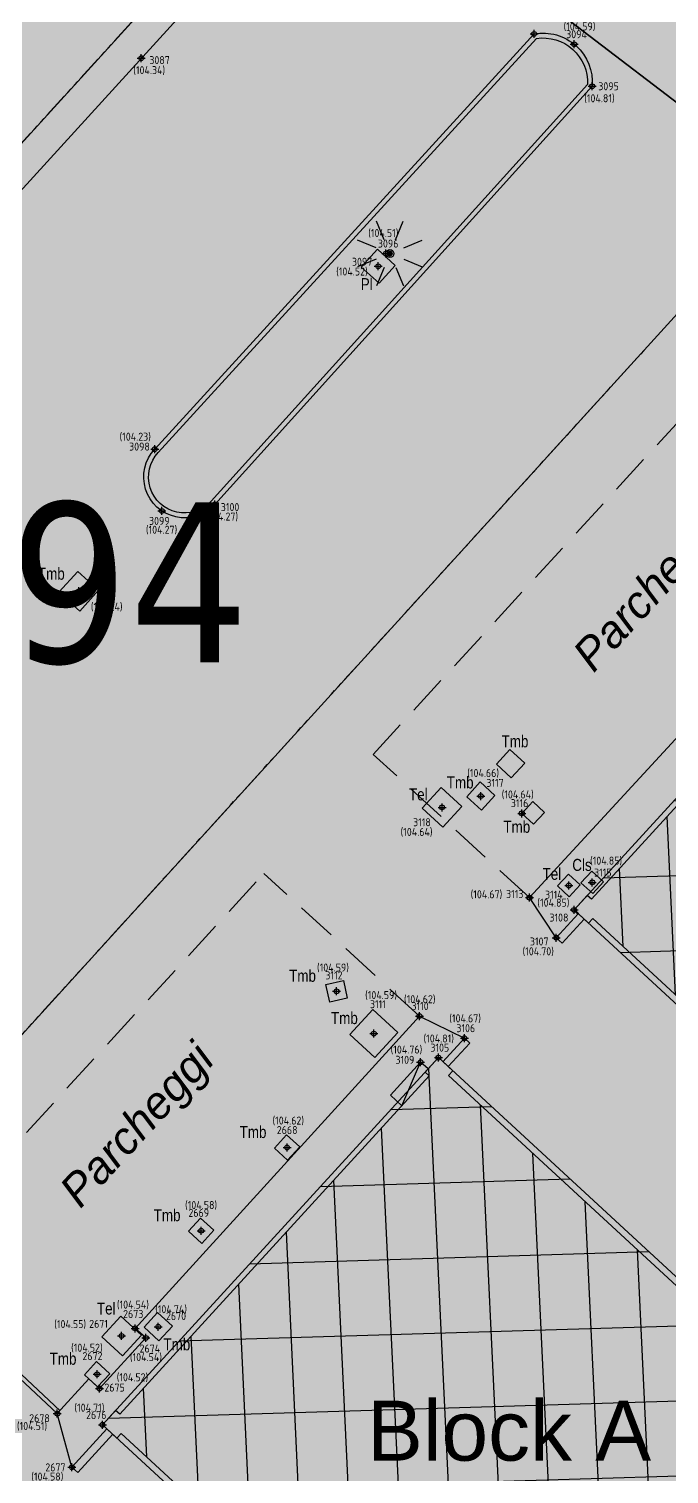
# Model space of a CAD drawing. Extents: x 9555 to 11275, y -8412 to -6382.
# Drawn here: x 10471.55 to 10487.55, y -7942.36 to -7906.23 of the extents above; entities that cross this region are included whole.
import ezdxf
from ezdxf.enums import TextEntityAlignment as Align

# ---------------------------------------------------------------- set-up
doc = ezdxf.new("R2010")
doc.units = 0
doc.header["$MEASUREMENT"] = 0
doc.header["$XCLIPFRAME"] = 2
doc.header["$PDMODE"] = 33
doc.header["$PDSIZE"] = 0.12
for name, pattern in [('DASHEDX2', [1.5, 1, -0.5]), ('PHANTOM2', [1.25, 0.625, -0.125, 0.125, -0.125, 0.125, -0.125]), ('TRATTEGGIATA', [0.75, 0.5, -0.25])]:
    doc.linetypes.add(name, pattern=pattern)
doc.layers.get('0').update_dxf_attribs({"color": 53, "lineweight": 50})
for name, color, linetype in [('01_PROG', 7, 'Continuous'), ('02_CAT', 7, 'Continuous'), ('Conf Lotti-Retino', 253, 'Continuous'), ('Fgl-Cat_Txt-DivisioneAllegati', 161, 'DASHEDX2'), ('GEI-Nome_P', 6, 'Continuous'), ('GEI-Punti', 7, 'Continuous'), ('Gei-Punti_3D', 3, 'Continuous'), ('GEI-Quote_P', 3, 'Continuous'), ('GEI-Simboli', 6, 'Continuous'), ('Immagine', 181, 'Continuous'), ('Ril-Aiuola_Retino', 85, 'Continuous'), ('Ril-Cabina', 6, 'Continuous'), ('Ril-Fabbr_Num', 7, 'Continuous'), ('Ril-Fabbr_Retino', 8, 'Continuous'), ('Ril-Muro', 6, 'Continuous'), ('Ril-Palo_Lampione', 20, 'Continuous'), ('Ril-Strada', 4, 'Continuous'), ('Ril-Tomb_CEMENTO-Cls', 5, 'Continuous'), ('Ril-Tomb_Plastica', 5, 'Continuous'), ('Ril-Tomb_Telefono', 5, 'Continuous'), ('Ril-Tombino', 5, 'Continuous')]:
    doc.layers.add(name, color=color, linetype=linetype)
for name, color, linetype, lineweight in [('Conf Lotti', 2, 'PHANTOM2', 30), ('Fgl.957D_Estratto', 162, 'Continuous', 30), ('Fgl.957E_Estratto', 5, 'Continuous', 30), ('Fr02 Fgl. 957E', 150, 'Continuous', 30), ('Ril-Fabbr', 9, 'Continuous', 30), ('x Area Rilievo', 1, 'Continuous', 15)]:
    doc.layers.add(name, color=color, linetype=linetype, lineweight=lineweight)
doc.styles.add('Arial', font='arial.ttf')
doc.styles.add('ArialCorsivo', font='ariali.ttf')
doc.styles.add('HELVLA', font='helvl', dxfattribs={"width": 0.8})
doc.styles.get("Standard").update_dxf_attribs({"font": 'isocp.shx'})
doc.styles.add('Tahoma', font='tahoma.ttf')
picture_1 = doc.add_image_def('image1.png', size_in_pixel=(3510, 4950))
picture_2 = doc.add_image_def('image2.png', size_in_pixel=(4950, 3510))
picture_3 = doc.add_image_def('image3.png', size_in_pixel=(3510, 4950))

# ---------------------------------------------------------------- blocks, each defined once
blk = doc.blocks.new('PALO-ILLUM01_15')
at = {"layer": 'Ril-Palo_Lampione'}
h = blk.add_hatch(color=256, dxfattribs=at)
edge = h.paths.add_edge_path()
edge.add_arc((0, 0), 0.075, 0, 360)
for p, q in [((-0.143506287046162, 0.3464548247293203), (-0.334848003244527, 0.8083945909784093)), ((0.143506287046162, 0.3464548247293203), (0.334848003244527, 0.8083945909784093)), ((-0.3462938233607868, 0.1438943636914513), (-0.8080189212878537, 0.3357535150088668)), ((0.3462938233607868, 0.1438943636914513), (0.8080189212878537, 0.3357535150088668)), ((-0.3467755222732791, -0.1427295945208775), (-0.809142885358098, -0.3330357204180479)), ((-0.1446699739465765, -0.345970517007297), (-0.3375632725125767, -0.8072645396960008)), ((0.1446699739465765, -0.345970517007297), (0.3375632725125767, -0.8072645396960008)), ((0.3467755222732791, -0.1427295945208775), (0.809142885358098, -0.3330357204180479))]:
    blk.add_line(p, q, dxfattribs=at)
at = {"layer": 'Ril-Palo_Lampione', "color": 7}
blk.add_circle((0, 0), 0.09972012964650094, dxfattribs=at)
blk = doc.blocks.new('20043-1_Prog-Confini')
at = {"layer": 'Conf Lotti-Retino'}
h = blk.add_hatch(color=256, dxfattribs=at)
h.paths.add_polyline_path([(10440.90416144596, -7860.83060032168), (10481.5942124453, -7897.834921010903), (10443.95534884731, -7939.222717106983), (10455.05263548401, -7949.314804568148), (10501.47623780322, -7898.267286041699), (10547.18877136976, -7848.001660636663), (10411.9695062309, -7725.030641243258), (10340.57834246114, -7745.229577507136), (10225.51241240563, -7871.756384511547), (10219.57166360702, -7866.353752460756), (10165.52391621495, -7925.784801506587), (10195.69424327256, -7953.179523551184), (10249.90677393372, -8002.481449223193), (10270.62170846128, -8021.320012004217), (10278.89737695264, -8012.22006439802), (10188.63944448483, -7930.137751995549), (10307.72607652135, -7799.189769688855), (10366.91160524755, -7853.014236146046), (10397.9840078288, -7881.272081036064), (10388.56467752741, -7891.62960208233), (10401.88142326459, -7903.740108648259)])
h.paths.add_polyline_path([(10406.0576788046, -7872.394254370962), (10374.9852742804, -7844.136407866004), (10315.79974545998, -7790.311941612686), (10347.14732855373, -7755.842054370059), (10408.82520196826, -7738.391331224433), (10442.93861544669, -7769.414730339371), (10528.01781476451, -7846.787402484451), (10491.68629990599, -7886.737634374716), (10437.67950494375, -7837.622808733126)], flags=16)
for color, points in [(43, [(10440.90416144596, -7860.83060032168), (10401.88142326459, -7903.740108648259), (10442.57147426394, -7940.744429337481), (10481.5942124453, -7897.834921010903)]), (41, [(10455.05263548401, -7949.314804568148), (10542.72119990987, -8029.042295507654), (10562.90537483127, -8006.847722235286), (10508.8985798685, -7957.732896593227), (10535.13800726631, -7928.879951339147), (10501.47623780322, -7898.267286041699)])]:
    blk.add_hatch(color=color, dxfattribs=at).paths.add_polyline_path(points)
at = {"layer": 'Conf Lotti'}
for p, q in [((10455.05263548401, -7949.314804568149), (10547.18877136976, -7848.001660636663)), ((10442.57147426394, -7940.744429337481), (10481.5942124453, -7897.834921010902))]:
    blk.add_line(p, q, dxfattribs=at)
blk = doc.blocks.new('-Fgl. 957D Estratto Foglio Intero_PostFR1')
at = {"layer": 'Immagine'}
image = blk.add_image(picture_1, insert=(10047.10652658358, -8052.467191756538), size_in_units=(594.3230901945512, 838.1479477102646), rotation=0.0016211727915770014, dxfattribs=at)
image.set_boundary_path([(307.5021249750134, 335.1810387049118), (3170.119478927532, 4586.921474975607)])
image.dxf.flags = 15
blk = doc.blocks.new('-Fgl. 957E Estratto Foglio Intero_PostFR2')
at = {"layer": 'Immagine'}
image = blk.add_image(picture_2, insert=(9917.283654509196, -8422.509303729323), size_in_units=(838.1827212973916, 594.3477478290598), rotation=0.001090204153391001, dxfattribs=at)
image.set_boundary_path([(308.7555908007198, 193.6289745913382), (4680.161310497795, 3410.458243007306)])
image.dxf.flags = 15
blk = doc.blocks.new('-Fgl. 958 Estratto Foglio Intero_PostFR3')
at = {"layer": 'Immagine'}
image = blk.add_image(picture_3, insert=(9716.786041246873, -8308.17513906339), size_in_units=(1485.8142875308895, 2095.3791234409982), rotation=-0.001043539486264, dxfattribs=at)
image.set_boundary_path([(486.9858317041253, 415.0435325266662), (2987.88009123626, 4584.843253445799)])
image.dxf.flags = 15
blk = doc.blocks.new('- Fogli_Unione (Estratti_20043_SpostatoComeAll.957E_SuRIL_PostFR1-FR2-FR3 (2021-02-08)')
for name in ['-Fgl. 958 Estratto Foglio Intero_PostFR3', '-Fgl. 957D Estratto Foglio Intero_PostFR1', '-Fgl. 957E Estratto Foglio Intero_PostFR2']:
    blk.add_blockref(name, (0, 0))
blk = doc.blocks.new('2493-1_PostFRAZ')
at = {"layer": 'Fgl.957D_Estratto', "lineweight": -3}
h = blk.add_hatch(dxfattribs=at)
h.set_pattern_fill('ANSI31', color=174, scale=15, angle=316.7312233427036, style=0)
h.set_pattern_definition([(1.7312233427036, (0, 0), (-0.05664553112347159, 1.874144147018511), [])])
h.paths.add_polyline_path([(10469.659, -7945.1707), (10460.97755698707, -7954.703042969744), (10480.5921167129, -7972.540903587916), (10489.17658193323, -7963.177607591455)])
h.paths.add_polyline_path([(10495.38348397232, -7971.186708952313), (10488.24366651085, -7979.499371211792), (10503.14913601008, -7993.054693946133), (10510.96450789486, -7984.941720984369)])
h.paths.add_polyline_path([(10506.08565019316, -7905.521059208879), (10497.32978227834, -7915.067704234008), (10516.80840994365, -7933.038865346637), (10525.67286766677, -7923.370174358974)])
h.paths.add_polyline_path([(10504.68956027314, -7946.257204950712), (10485.1761, -7928.2541), (10493.91210000001, -7918.707999999993), (10513.43426286241, -7936.71913395353)])
h.paths.add_polyline_path([(10501.30129025294, -7949.952877808697), (10481.78579999657, -7931.947899996864), (10473.3865, -7941.1272), (10492.89306548881, -7959.123943827458)])
at = {"layer": 'Fgl-Cat_Txt-DivisioneAllegati', "const_width": 2}
blk.add_lwpolyline([(10702.68643928448, -8099.800669769827), (10705.70281274759, -8097.600732769191), (10664.99520887265, -8032.709974211492), (10624.25908193228, -7971.583816776621), (10623.50758164634, -7972.543258814452), (10605.07660989334, -7944.282253544996), (10562.18246106012, -7879.895406900586), (10525.19045118461, -7921.142648269577), (10505.71519122262, -7903.790456108687), (10497.19376614983, -7913.056206681294), (10472.27452207837, -7892.921322641285), (10440.45193363143, -7863.618965796435), (10396.21448130501, -7912.030532506243), (10395.17552284777, -7911.098241662744), (10388.23832296419, -7918.528934840028), (10387.58076450463, -7917.807534652504), (10339.97399860651, -7969.724246569564), (10333.59163430878, -7976.514229567837), (10323.13585381255, -7967.248425266429), (10242.6623353801, -7892.829359147341), (10231.64829132444, -7862.036729668423)], dxfattribs=at)
at = {"layer": 'Fgl.957D_Estratto'}
blk.add_lwpolyline([(10246.97681884569, -7899.375802503634), (10263.11345907958, -7914.548041848381), (10321.69319616403, -7968.839640531327), (10333.58152356686, -7979.536974695002), (10341.57111077351, -7971.1206077814), (10387.51766006156, -7920.834280923094), (10388.26088394974, -7921.569522662111), (10395.94737554508, -7913.338631892828), (10396.94005163816, -7914.254432456965), (10406.32642703432, -7903.430140054963), (10440.25562232776, -7866.099724962163), (10476.3665, -7899.3747), (10497.15595988137, -7915.257225220093), (10506.08565019316, -7905.521059208879), (10525.67286766677, -7923.370174358974), (10562.24288654445, -7882.954484898628)], dxfattribs=at)
at = {"layer": 'Fgl.957E_Estratto'}
blk.add_lwpolyline([(10701.59723087798, -8098.119645045056), (10703.242632954, -8096.897973297447), (10670.76010307028, -8043.612982856872), (10623.96964949587, -7975.196771258089), (10619.42577811035, -7968.789662234498), (10603.55413181223, -7945.284772326779), (10562.24288654445, -7882.954484898628), (10525.67286766677, -7923.370174358974), (10506.08565019316, -7905.521059208879), (10497.15595988137, -7915.257225220093), (10476.3665, -7899.3747), (10440.25562232776, -7866.099724962163), (10406.32642703432, -7903.430140054963), (10396.94005163816, -7914.254432456965), (10395.94737554508, -7913.338631892828), (10388.26088394974, -7921.569522662111), (10387.51766006156, -7920.834280923094), (10341.57111077351, -7971.1206077814), (10333.58152356686, -7979.536974694998), (10321.69319616403, -7968.839640531327), (10263.11345907958, -7914.548041848381), (10246.97681884569, -7899.375802503634)], dxfattribs=at)
for points in [[(10504.68956027314, -7946.257204950712), (10485.1761, -7928.2541), (10493.91210000001, -7918.707999999993), (10513.43426286241, -7936.71913395353)], [(10501.30129025294, -7949.952877808697), (10481.78579999657, -7931.947899996864), (10473.3865, -7941.1272), (10492.89306548881, -7959.123943827458)]]:
    blk.add_lwpolyline(points, close=True, dxfattribs=at)
at = {"layer": 'Fr02 Fgl. 957E'}
for points in [[(10404.21631490618, -7905.863504342237), (10442.57147426394, -7940.744429337481), (10478.62486511039, -7901.10002336225)], [(10490.58827974596, -7910.239714135951), (10455.05263548401, -7949.314804568148), (10460.97755698707, -7954.703042969744)]]:
    blk.add_lwpolyline(points, dxfattribs=at)
at = {"layer": '02_CAT'}
blk.add_blockref('- Fogli_Unione (Estratti_20043_SpostatoComeAll.957E_SuRIL_PostFR1-FR2-FR3 (2021-02-08)', (2.400635534626417, 6.76379925128731), dxfattribs=at)
at = {"layer": 'Fr02 Fgl. 957E', "style": 'Tahoma'}
blk.add_text('1994', height=4, dxfattribs=at).set_placement((10465.0450480086, -7922.069194860725))

msp = doc.modelspace()

# ---------------------------------------------------------------- hatches: boundary and pattern name
at = {"layer": 'Ril-Aiuola_Retino'}
h = msp.add_hatch(dxfattribs=at)
h.set_pattern_fill('TEXTURE', color=256, scale=2, angle=90, style=0)
h.set_pattern_definition([(90, (-0.9599999999999999, 1.44), (-1.52, 0.8800000000000001), [0.08, -1.34, 0.06, -0.58, 0.12, -1.42]), (99.99999999999999, (-1.78, 1.06), (-1.90229523315529, 0.537840911343363), [0.14, -0.34, 0.18, -1.06, 0.09999999999999999, -1.32]), (110, (-1.14, 0.8600000000000001), (-1.473175022505177, 0.8898063570613953), [0.16, -1.1, 0.14, -0.82, 0.1, -0.64]), (120, (-1.02, 1.44), (-1.693679121828036, -0.146461709275204), [0.09999999999999999, -0.6599999999999999, 0.07999999999999999, -0.9799999999999999, 0.05999999999999999, -1.3]), (130, (-1.46, 0.8800000000000001), (-1.442469036049412, 0.2255727821317983), [0.08, -0.88, 0.06, -0.56, 0.16, -1.02]), (140, (-0.7399999999999999, 1.18), (-1.571556626837207, -0.5349857648985248), [0.04, -0.74, 0.1, -1.22, 0.12, -0.62]), (150, (-0.8799999999999999, 1.24), (-1.491384387633061, -0.6631535329954588), [0.1, -0.82, 0.04, -0.96, 0.08, -0.74]), (160, (-0.6399999999999999, 1.02), (-1.437245651988788, -0.7326151348691359), [0.05999999999999999, -0.3799999999999999, 0.12, -0.6399999999999999, 0.07999999999999999, -0.8799999999999999]), (170, (-1.82, 1.12), (-1.098129669690666, -1.390435625458823), [0.14, -0.8799999999999999, 0.05999999999999999, -1.04, 0.12, -0.9799999999999999]), (180, (-0.9599999999999999, 1.24), (-0.7400000000000002, -1.76), [0.12, -0.62, 0.08, -1.22, 0.04, -1.24]), (190, (-1.58, 0.9200000000000002), (-0.9676352743414199, -1.653143059704817), [0.14, -0.78, 0.12, -0.64, 0.14, -1.46]), (200, (-0.4399999999999999, 0.78), (-0.5446075888431804, -1.602935611362608), [0.16, -0.52, 0.08, -1.06, 0.12, -1.16]), (210, (-0.68, 0.24), (-0.1899484522385718, -1.910999629903724), [0.1, -1.34, 0.12, -0.62, 0.14, -0.82]), (220, (-0.2399999999999999, 0.68), (-0.4751072084166816, -1.860718447404257), [0.05999999999999999, -0.4399999999999999, 0.07999999999999999, -0.8599999999999999, 0.16, -1.12]), (230, (-1.84, 0.08000000000000011), (0.2280379188004466, -1.470645677105523), [0.12, -0.72, 0.14, -0.62, 0.08, -0.84]), (240, (-0.1199999999999999, 1.74), (0.8051150572225253, -1.365499814951862), [0.08, -0.56, 0.16, -1.24, 0.14, -1.14]), (250, (-1.24, 0.42), (1.082857927901268, -1.586007158868261), [0.12, -0.8399999999999999, 0.09999999999999999, -0.7599999999999999, 0.07999999999999999, -1.22]), (260, (-0.76, 0.54), (1.127487767342948, -1.437626980301919), [0.18, -0.6599999999999999, 0.12, -0.8999999999999999, 0.16, -0.8799999999999999])])
edge = h.paths.add_edge_path()
edge.add_line((10457.37314725599, -7936.003471676003), (10449.89368904143, -7944.164392073665))
edge.add_arc((10450.38158593361, -7944.927848855911), 0.9060406369224986, 122.5811360154917, 317.4948390554813)
edge.add_line((10451.04953402244, -7945.540021206142), (10458.70761095857, -7937.184207926336))
edge.add_arc((10458.08237891796, -7936.546371771925), 0.8931685532335231, 314.4282663767535, 502.566796691745)
edge = h.paths.add_edge_path(flags=16)
edge.add_arc((10454.40529759745, -7940.873677882783), 0.09972012964650094, 0, 360)
edge = h.paths.add_edge_path()
edge.add_line((10469.52538906804, -7922.564318635958), (10462.80347508717, -7929.984536688287))
edge.add_arc((10463.46159663075, -7930.555372754983), 0.8711933087263565, 139.0625531581198, 314.4494681795688)
edge.add_line((10464.07167583128, -7931.177290072838), (10470.88501611927, -7923.762143700566))
edge.add_arc((10470.18085969227, -7923.190862304234), 0.9067517342024529, 320.9476151624991, 496.2925841119617)
h.paths.add_polyline_path([(10463.74417108899, -7930.448059077408), (10464.14916692778, -7930.820185846915), (10464.52129369729, -7930.415190008121), (10464.11629785849, -7930.043063238616)], flags=16)
h.paths.add_polyline_path([(10464.50563995047, -7929.365713966456), (10465.35138266153, -7928.445268820511), (10464.82120625746, -7927.958121018943), (10463.97546354641, -7928.878566164888)], flags=16)
edge = h.paths.add_edge_path(flags=16)
edge.add_arc((10466.93096746178, -7926.691550358914), 0.09972012964650094, 0, 360)
edge = h.paths.add_edge_path()
edge.add_line((10485.51317436893, -7907.61599283516), (10476.10575111578, -7918.039540229061))
edge.add_arc((10475.44075845503, -7917.43205643874), 0.9006951728273155, 137.0646834486834, 317.5876902510675, ccw=False)
edge.add_line((10474.78133864985, -7916.818527861661), (10484.23809611888, -7906.466895614997))
edge.add_arc((10484.39825296349, -7907.571164210507), 1.115822273440188, -2.3025014906032197, 98.25231310665589, ccw=False)
edge = h.paths.add_edge_path(flags=16)
edge.add_arc((10480.57282012965, -7911.8471), 0.09972012964650094, 0, 360)
h.paths.add_polyline_path([(10480.30134725933, -7912.587931785571), (10480.70603178557, -7912.144952740667), (10480.26305274067, -7911.740268214429), (10479.85836821443, -7912.183247259333)], flags=16)
h.paths.add_polyline_path([(10430.20302105664, -7945.197797885005), (10428.83139788501, -7946.595878943365), (10430.22947894337, -7947.967502114995), (10431.601102115, -7946.569421056635)])
at = {"layer": 'Ril-Fabbr_Retino'}
h = msp.add_hatch(dxfattribs=at)
h.set_pattern_fill('ANSI31', color=256, scale=10, angle=47.7)
h.set_pattern_definition([(92.69999999999999, (0, 0), (-1.248612343702463, -0.05888306338705329), [])])
edge = h.paths.add_edge_path()
edge.add_line((10469.91231636791, -7945.619621839237), (10470.02037272161, -7945.501622583201))
edge.add_line((10470.02037272161, -7945.501622583201), (10469.65900000001, -7945.170699999992))
edge.add_line((10469.65900000001, -7945.170699999992), (10469.3280774168, -7945.532072721596))
edge.add_line((10469.3280774168, -7945.532072721596), (10469.43132676583, -7945.626622031084))
edge.add_line((10469.43132676583, -7945.626622031084), (10461.36747193224, -7954.426976587879))
edge.add_line((10461.36747193224, -7954.426976587879), (10461.26422258321, -7954.332427278393))
edge.add_line((10461.26422258321, -7954.332427278393), (10460.9333, -7954.6938))
edge.add_line((10460.9333, -7954.6938), (10461.29467272161, -7955.024722583209))
edge.add_line((10461.29467272161, -7955.024722583209), (10461.40272907531, -7954.906723327172))
edge.add_line((10461.40272907531, -7954.906723327172), (10480.32314225252, -7972.362683437384))
edge.add_arc((10478.3817, -7974.701999999997), 3.039999999997287, 44.300688637177075, 50.310089521817474, ccw=False)
edge.add_line((10480.5573803918, -7972.578791382663), (10489.06968794294, -7963.294199603374))
edge.add_line((10489.06968794294, -7963.294199603374), (10469.91231636791, -7945.619621839237))
h.paths.add_polyline_path([(10501.19439626265, -7950.069469820624), (10482.03911636448, -7932.396821836109), (10482.14717271818, -7932.278822580073), (10481.78579999657, -7931.947899996864), (10481.45487741336, -7932.309272718468), (10481.55812676239, -7932.403822027955), (10473.82067193224, -7940.860376587879), (10473.71742258321, -7940.765827278393), (10473.3865, -7941.127200000001), (10473.49526495406, -7941.22579170191), (10473.49476545295, -7941.226342744377), (10473.74787272161, -7941.458122583209), (10473.85592907531, -7941.340123327172), (10493.00242270774, -7959.004665108993)])
h.paths.add_polyline_path([(10513.32736887211, -7936.835725965458), (10494.16541636791, -7919.156921839238), (10494.27347272161, -7919.038922583202), (10493.91210000001, -7918.707999999993), (10493.5811774168, -7919.069372721597), (10493.68442676583, -7919.163922031084), (10485.61027193224, -7927.987276587879), (10485.50702258321, -7927.892727278393), (10485.1761, -7928.2541), (10485.53747272161, -7928.585022583209), (10485.64552907531, -7928.467023327172), (10504.79891749207, -7946.137926232248)])
h.paths.add_polyline_path([(10525.67286766677, -7923.370174358974), (10506.2937163679, -7905.963421839246), (10506.4017727216, -7905.84542258321), (10506.0404, -7905.514500000001), (10505.70947741679, -7905.875872721605), (10505.81272676581, -7905.970422031092), (10497.74347193225, -7914.782176587873), (10497.64022258322, -7914.687627278387), (10497.30930000001, -7915.048999999995), (10497.67067272162, -7915.379922583204), (10497.77872907532, -7915.261923327166), (10516.91776716258, -7932.919586628173)])
h.paths.add_polyline_path([(10473.6215, -7941.2122), (10473.7515, -7941.2122), (10473.7515, -7940.9422), (10473.6215, -7940.9422)], flags=16)
h.paths.add_polyline_path([(10481.57432893219, -7932.156255339059), (10481.75675533906, -7932.156255339059), (10481.75675533906, -7931.873828932188), (10481.57432893219, -7931.873828932188)])

# ---------------------------------------------------------------- linework, layer by layer
msp.add_line((10485.28290516363, -7928.352550076391), (10485.1761, -7928.2541))
at = {"layer": 'GEI-Punti'}
for p in [(10484.1776, -7906.3552), (10485.1801, -7906.6141), (10474.3575, -7906.9611), (10485.6305, -7907.6651), (10480.4731, -7911.8471), (10480.2822, -7912.1641), (10474.6931, -7916.7372), (10474.8717, -7918.2794), (10476.1946, -7918.1202), (10472.7944, -7920.2885), (10482.8458, -7925.4088), (10481.8767, -7925.6906), (10483.8715, -7925.8407), (10485.0461, -7927.6439), (10485.6322, -7927.5655), (10484.0623, -7927.9481), (10485.1761, -7928.2541), (10484.7321, -7928.9501), (10479.2398, -7930.2901), (10481.3124, -7930.909), (10480.172, -7931.3469), (10482.4352, -7931.4621), (10481.3414, -7932.0609), (10481.7858, -7931.9479), (10478.0021, -7934.1954), (10475.8539, -7936.2749), (10473.8655, -7938.9047), (10474.2033, -7938.7151), (10474.4721, -7938.9558), (10474.7814, -7938.6743), (10473.2525, -7939.8632), (10473.3143, -7940.2193), (10472.2576, -7940.8478), (10473.3865, -7941.1272), (10472.6236, -7942.1874)]:
    msp.add_point(p, dxfattribs=at)
at = {"layer": 'Gei-Punti_3D'}
for p in [(10484.1776, -7906.3552, 104.4343), (10485.1801, -7906.6141, 104.589), (10474.3575, -7906.9611, 104.3398), (10485.6305, -7907.6651, 104.8055), (10480.4731, -7911.8471, 104.5133), (10480.2822, -7912.1641, 104.5228), (10474.6931, -7916.7372, 104.2348), (10474.8717, -7918.2794, 104.2733), (10476.1946, -7918.1202, 104.2739), (10472.7944, -7920.2885, 104.2374), (10482.8458, -7925.4088, 104.665), (10481.8767, -7925.6906, 104.6379), (10483.8715, -7925.8407, 104.6387), (10485.0461, -7927.6439, 104.848), (10485.6322, -7927.5655, 104.8518), (10484.0623, -7927.9481, 104.6711), (10485.1761, -7928.2541, 104.8476), (10484.7321, -7928.9501, 104.7038), (10479.2398, -7930.2901, 104.5927), (10481.3124, -7930.909, 104.6207), (10480.172, -7931.3469, 104.5909), (10482.4352, -7931.4621, 104.6666), (10481.3414, -7932.0609, 104.7646), (10481.7858, -7931.9479, 104.8091), (10478.0021, -7934.1954, 104.6179), (10475.8539, -7936.2749, 104.5829), (10473.8655, -7938.9047, 104.5453), (10474.2033, -7938.7151, 104.5407), (10474.4721, -7938.9558, 104.5415), (10474.7814, -7938.6743, 104.7415), (10473.2525, -7939.8632, 104.5218), (10473.3143, -7940.2193, 104.5162), (10472.2576, -7940.8478, 104.5143), (10473.3865, -7941.1272, 104.7106), (10472.6236, -7942.1874, 104.5752)]:
    msp.add_point(p, dxfattribs=at)
at = {"layer": 'GEI-Simboli'}
for p, q in [((10484.0776, -7906.3552), (10484.2776, -7906.3552)), ((10484.1776, -7906.4552), (10484.1776, -7906.2552)), ((10485.0801, -7906.6141), (10485.2801, -7906.6141)), ((10485.1801, -7906.7141), (10485.1801, -7906.5141)), ((10474.2575, -7906.9611), (10474.4575, -7906.9611)), ((10474.3575, -7907.0611), (10474.3575, -7906.8611)), ((10485.5305, -7907.6651), (10485.7305, -7907.6651)), ((10485.6305, -7907.7651), (10485.6305, -7907.5651)), ((10480.3731, -7911.8471), (10480.5731, -7911.8471)), ((10480.4731, -7911.9471), (10480.4731, -7911.7471)), ((10480.1822, -7912.1641), (10480.3822, -7912.1641)), ((10480.2822, -7912.2641), (10480.2822, -7912.0641)), ((10474.5931, -7916.7372), (10474.7931, -7916.7372)), ((10474.6931, -7916.8372), (10474.6931, -7916.6372)), ((10474.7717, -7918.2794), (10474.9717, -7918.2794)), ((10474.8717, -7918.3794), (10474.8717, -7918.1794)), ((10476.0946, -7918.1202), (10476.2946, -7918.1202)), ((10476.1946, -7918.2202), (10476.1946, -7918.0202)), ((10472.6944, -7920.2885), (10472.8944, -7920.2885)), ((10472.7944, -7920.3885), (10472.7944, -7920.1885)), ((10482.7458, -7925.4088), (10482.9458, -7925.4088)), ((10482.8458, -7925.5088), (10482.8458, -7925.3088)), ((10481.7767, -7925.6906), (10481.9767, -7925.6906)), ((10481.8767, -7925.7906), (10481.8767, -7925.5906)), ((10483.7715, -7925.8407), (10483.9715, -7925.8407)), ((10483.8715, -7925.9407), (10483.8715, -7925.7407)), ((10484.9461, -7927.6439), (10485.1461, -7927.6439)), ((10485.0461, -7927.7439), (10485.0461, -7927.5439)), ((10485.5322, -7927.5655), (10485.7322, -7927.5655)), ((10485.6322, -7927.6655), (10485.6322, -7927.4655)), ((10483.9623, -7927.9481), (10484.1623, -7927.9481)), ((10484.0623, -7928.0481), (10484.0623, -7927.8481)), ((10485.0761, -7928.2541), (10485.2761, -7928.2541)), ((10485.1761, -7928.3541), (10485.1761, -7928.1541)), ((10484.6321, -7928.9501), (10484.8321, -7928.9501)), ((10484.7321, -7929.0501), (10484.7321, -7928.8501)), ((10479.2398, -7930.3901), (10479.2398, -7930.1901)), ((10479.1398, -7930.2901), (10479.3398, -7930.2901)), ((10481.2124, -7930.909), (10481.4124, -7930.909)), ((10481.3124, -7931.009), (10481.3124, -7930.809)), ((10480.072, -7931.3469), (10480.272, -7931.3469)), ((10480.172, -7931.4469), (10480.172, -7931.2469)), ((10482.3352, -7931.4621), (10482.5352, -7931.4621)), ((10482.4352, -7931.5621), (10482.4352, -7931.3621)), ((10481.2414, -7932.0609), (10481.4414, -7932.0609)), ((10481.3414, -7932.1609), (10481.3414, -7931.9609)), ((10481.6858, -7931.9479), (10481.8858, -7931.9479)), ((10481.7858, -7932.0479), (10481.7858, -7931.8479)), ((10477.9021, -7934.1954), (10478.1021, -7934.1954)), ((10478.0021, -7934.2954), (10478.0021, -7934.0954)), ((10475.7539, -7936.2749), (10475.9539, -7936.2749)), ((10475.8539, -7936.3749), (10475.8539, -7936.1749)), ((10474.7814, -7938.7743), (10474.7814, -7938.5743)), ((10473.7655, -7938.9047), (10473.9655, -7938.9047)), ((10473.8655, -7939.0047), (10473.8655, -7938.8047)), ((10474.1033, -7938.7151), (10474.3033, -7938.7151)), ((10474.2033, -7938.8151), (10474.2033, -7938.6151)), ((10474.4721, -7939.0558), (10474.4721, -7938.8558)), ((10474.6814, -7938.6743), (10474.8814, -7938.6743)), ((10474.3721, -7938.9558), (10474.5721, -7938.9558)), ((10473.1525, -7939.8632), (10473.3525, -7939.8632)), ((10473.2525, -7939.9632), (10473.2525, -7939.7632)), ((10473.2143, -7940.2193), (10473.4143, -7940.2193)), ((10473.3143, -7940.3193), (10473.3143, -7940.1193)), ((10472.2576, -7940.9478), (10472.2576, -7940.7478)), ((10472.1576, -7940.8478), (10472.3576, -7940.8478)), ((10473.3865, -7941.2272), (10473.3865, -7941.0272)), ((10473.2865, -7941.1272), (10473.4865, -7941.1272)), ((10472.5236, -7942.1874), (10472.7236, -7942.1874)), ((10472.6236, -7942.2874), (10472.6236, -7942.0874))]:
    msp.add_line(p, q, dxfattribs=at)
at = {"layer": 'Ril-Cabina'}
msp.add_lwpolyline([(10481.52682707619, -7932.230702542864), (10481.3414, -7932.0609), (10480.58535256746, -7932.887212592901), (10480.87399598126, -7933.151534215455), (10481.3414, -7932.0609)], dxfattribs=at)
at = {"layer": 'Ril-Fabbr'}
for points in [[(10513.32736887211, -7936.835725965458), (10494.16541636791, -7919.156921839238), (10494.27347272161, -7919.038922583202), (10493.91210000001, -7918.707999999993), (10493.5811774168, -7919.069372721597), (10493.68442676583, -7919.163922031084), (10485.61027193224, -7927.987276587879), (10485.50702258321, -7927.892727278393), (10485.1761, -7928.2541), (10485.53747272161, -7928.585022583209), (10485.64552907531, -7928.467023327172), (10504.79891749207, -7946.137926232248)], [(10493.00242270774, -7959.004665108993), (10501.19439626265, -7950.069469820624), (10482.03911636448, -7932.396821836109), (10482.14717271818, -7932.278822580073), (10481.78579999657, -7931.947899996864), (10481.45487741336, -7932.309272718468), (10481.55812676239, -7932.403822027955), (10473.82067193224, -7940.860376587879), (10473.71742258321, -7940.765827278393), (10473.3865, -7941.1272), (10473.74787272161, -7941.458122583209), (10473.85592907531, -7941.340123327172)]]:
    msp.add_lwpolyline(points, close=True, dxfattribs=at)
at = {"layer": 'Ril-Fabbr_Retino'}
msp.add_line((10473.49526495406, -7941.22579170191), (10473.3865, -7941.1272), dxfattribs=at)
at = {"layer": 'Ril-Muro'}
for p, q in [((10473.49526495406, -7941.22579170191), (10472.6236, -7942.1874)), ((10473.6434464379, -7941.360113136703), (10472.77178148385, -7942.321721434793)), ((10472.6236, -7942.1874), (10472.77178148385, -7942.321721434793))]:
    msp.add_line(p, q, dxfattribs=at)
for points in [[(10485.28290516363, -7928.352550076391), (10484.7321, -7928.9501), (10484.87915624839, -7929.085652424584), (10485.42996141201, -7928.488102500974)], [(10481.89704628878, -7932.049772407782), (10482.4352, -7931.4621), (10482.56794916304, -7931.583663397914), (10482.02979545182, -7932.171335805697)]]:
    msp.add_lwpolyline(points, dxfattribs=at)
at = {"layer": 'Ril-Strada', "linetype": 'DASHEDX2'}
for p, q in [((10480.15702121598, -7924.366105523931), (10489.48781785111, -7914.193180249869)), ((10484.0623, -7927.9481), (10480.15702121598, -7924.366105523931)), ((10468.44347566752, -7937.136828991435), (10477.42564482867, -7927.34399572667)), ((10481.3124, -7930.909), (10477.42564482867, -7927.34399572667))]:
    msp.add_line(p, q, dxfattribs=at)
at = {"layer": 'Ril-Strada'}
msp.add_lwpolyline([(10465.0837, -7887.5247, -0.2293774673163152), (10467.0117, -7887.031000000001), (10479.5859, -7898.5957, -0.3915583064139372), (10479.7813, -7901.0094), (10464.9022, -7917.3358, -0.1120832146903111), (10462.9444, -7917.304), (10455.13493300856, -7911.765803404101)], format="xyb", dxfattribs=at)
for points in [[(10485.6305, -7907.6651), (10476.1946, -7918.1202, -1.004480774869062), (10474.6931, -7916.7372), (10484.1776, -7906.3552, -0.4912183271752695)], [(10485.51317436893, -7907.61599283516), (10476.10575111578, -7918.039540229061, -1.004574542621172), (10474.78133864985, -7916.818527861661), (10484.23809611888, -7906.466895614997, -0.4692582233386676)]]:
    msp.add_lwpolyline(points, format="xyb", close=True, dxfattribs=at)
for points in [[(10484.7321, -7928.9501), (10484.0623, -7927.9481), (10493.4182, -7917.7982), (10494.5341, -7918.2865)], [(10472.6236, -7942.1874), (10472.2576, -7940.8478), (10473.0455, -7939.9786), (10473.3143, -7940.2193), (10474.4721, -7938.9558), (10474.2033, -7938.7151), (10481.3124, -7930.909), (10482.4352, -7931.4621)], [(10472.2576, -7940.8478), (10468.3751, -7937.2098), (10468.44347566752, -7937.136828991435), (10472.32597566752, -7940.774828991435)]]:
    msp.add_lwpolyline(points, dxfattribs=at)
at = {"layer": 'Ril-Tomb_CEMENTO-Cls'}
msp.add_lwpolyline([(10485.349620294, -7927.577675597529), (10485.62002440247, -7927.282920293995), (10485.914779706, -7927.553324402466), (10485.64437559753, -7927.848079706004)], close=True, dxfattribs=at)
at = {"layer": 'Ril-Tomb_Plastica'}
msp.add_lwpolyline([(10480.30134725933, -7912.587931785571), (10480.70603178557, -7912.144952740667), (10480.26305274067, -7911.740268214429), (10479.85836821443, -7912.183247259333)], close=True, dxfattribs=at)
at = {"layer": 'Ril-Tomb_Telefono'}
for points in [[(10482.3712651777, -7925.670468308344), (10481.85656830835, -7925.196034822302), (10481.3821348223, -7925.710731691655), (10481.89683169165, -7926.185165177698)], [(10485.32867970601, -7927.631724402467), (10485.03392440247, -7927.361320293995), (10484.763520294, -7927.65607559753), (10485.05827559753, -7927.926479706003)], [(10473.8428192494, -7938.410245165305), (10473.37104516531, -7938.927380750602), (10473.8881807506, -7939.399154834695), (10474.35995483469, -7938.882019249397)]]:
    msp.add_lwpolyline(points, close=True, dxfattribs=at)
at = {"layer": 'Ril-Tombino'}
for points in [[(10472.30004914228, -7920.313810311013), (10472.81970427318, -7920.782807628079), (10473.28870159025, -7920.263152497182), (10472.76904645934, -7919.794155180118)], [(10483.23618780028, -7924.613440124932), (10483.6046329764, -7924.951446220747), (10483.94263907222, -7924.583001044627), (10483.57419389609, -7924.244994948813)], [(10482.49257436403, -7925.424019540153), (10482.86101954015, -7925.762025635968), (10483.19902563597, -7925.393580459848), (10482.83058045984, -7925.055574364033)], [(10484.43671734594, -7925.817692352394), (10484.14260484916, -7925.546587503227), (10483.8715, -7925.8407), (10484.16561249677, -7926.111804849167)], [(10479.50863961566, -7930.460319533877), (10479.06958046613, -7930.558939615667), (10478.97096038433, -7930.119880466133), (10479.41001953387, -7930.021260384336)], [(10480.19864324564, -7931.947349945842), (10479.57155005416, -7931.373543245636), (10480.14535675436, -7930.746450054156), (10480.77244994584, -7931.320256754361)], [(10478.31995813239, -7934.180715438832), (10478.01678456117, -7934.513258132389), (10477.68424186761, -7934.210084561175), (10477.98741543883, -7933.87754186761)], [(10476.17175813239, -7936.260215438832), (10475.86858456117, -7936.592758132389), (10475.53604186761, -7936.289584561176), (10475.83921543883, -7935.957041867611)], [(10474.42817436403, -7938.689519540152), (10474.79661954015, -7939.027525635967), (10475.13462563597, -7938.659080459847), (10474.76618045984, -7938.321074364033)], [(10473.57035813239, -7939.848515438832), (10473.26718456117, -7940.181058132389), (10472.93464186761, -7939.877884561175), (10473.23781543883, -7939.545341867611)]]:
    msp.add_lwpolyline(points, close=True, dxfattribs=at)
at = {"layer": 'x Area Rilievo', "linetype": 'TRATTEGGIATA', "lineweight": 0, "ltscale": 10, "const_width": 1}
msp.add_lwpolyline([(10561.07149934658, -7840.39094901755), (10415.94621352923, -7709.14709076673), (10326.9597508744, -7738.791306180847), (10288.99635219976, -7748.931552523323), (10283.89479490509, -7766.399348722887), (10280.73648282939, -7779.083123725182), (10263.2485047391, -7802.295731300152), (10149.98806323699, -7927.535526623604), (10182.71201299121, -7957.129386844181), (10084.03719166614, -8066.240867096521), (10054.06449289553, -8039.135097025583), (10024.50474021594, -8071.821331745366), (10019.77499984519, -8077.051328274692), (10070.40855334693, -8122.841714705921), (10149.87789731431, -8034.967854677781), (10222.80398030987, -8100.918460359984), (10229.34239375365, -8093.52879458494), (10229.34239375365, -8093.52879458494), (10397.88770391234, -7907.156749173051), (10402.97828697195, -7911.760411158812), (10454.44046181826, -7958.30016019544)], close=True, dxfattribs=at)

# ---------------------------------------------------------------- block references
at = {"layer": '01_PROG'}
msp.add_blockref('20043-1_Prog-Confini', (0, 0), dxfattribs=at)
at = {"layer": '02_CAT'}
msp.add_blockref('2493-1_PostFRAZ', (0, 0), dxfattribs=at)
at = {"layer": 'Ril-Palo_Lampione'}
msp.add_blockref('PALO-ILLUM01_15', (10480.57282012965, -7911.8471), dxfattribs=at)

# ---------------------------------------------------------------- texts
at = {"layer": 'GEI-Nome_P'}
for s, p in [('3094', (10484.9801, -7906.4641)), ('3087', (10474.55903202965, -7907.110109789113)), ('3095', (10485.78221580815, -7907.764089768283)), ('3096', (10480.2731, -7911.6971)), ('3097', (10479.6238181645, -7912.151317360452)), ('3098', (10474.05354823009, -7916.772168534158)), ('3100', (10476.34623989772, -7918.284646711427)), ('3099', (10474.55140094167, -7918.628815245584)), ('3101', (10473.23512580331, -7920.524172927208)), ('3117', (10482.98484585592, -7925.179079125115)), ('3116', (10483.59670908861, -7925.685717878397)), ('3118', (10481.15319499887, -7926.163385988083)), ('3115', (10485.67783174088, -7927.420509838553)), ('3113', (10483.47839842441, -7927.957534820533)), ('3114', (10484.45008628185, -7927.974782137865)), ('3108', (10484.56140327633, -7928.546713041092)), ('3107', (10484.07339182372, -7929.14388024908)), ('3112', (10478.96052194771, -7929.990962026062)), ('3111', (10480.07460804709, -7930.712220640106)), ('3110', (10481.1124, -7930.759)), ('3106', (10482.2352, -7931.3121)), ('3105', (10481.5858, -7931.7979)), ('3109', (10480.71234460797, -7932.101980647182)), ('2668', (10477.74583815644, -7933.857977990101)), ('2669', (10475.53666952173, -7935.928109661301)), ('2671', (10473.05570382776, -7938.702744578889)), ('2673', (10473.90403377462, -7938.456456488716)), ('2670', (10474.97582928264, -7938.509680712946)), ('2674', (10474.314649392, -7939.320676975951)), ('2672', (10472.88705629104, -7939.510083267666)), ('2675', (10473.43572676771, -7940.296031572978)), ('2678', (10471.55653070336, -7941.061522593966)), ('2676', (10472.97850689903, -7940.981918810587)), ('2677', (10471.95877030684, -7942.290765336783))]:
    msp.add_text(s, height=0.2, dxfattribs=at).set_placement(p)
at = {"layer": 'GEI-Quote_P'}
for s, p in [('(104.59)', (10484.91415281153, -7906.267134762315)), ('(104.34)', (10474.1575, -7907.3611)), ('(104.81)', (10485.4305, -7908.0651)), ('(104.51)', (10480.03042587656, -7911.433588389916)), ('(104.52)', (10479.22917011793, -7912.395024594808)), ('(104.23)', (10473.81409248722, -7916.524302515176)), ('(104.27)', (10475.9946, -7918.5202)), ('(104.27)', (10474.47274634676, -7918.850495436539)), ('(104.24)', (10473.09678663063, -7920.775822018721)), ('(104.66)', (10482.50619657446, -7924.931911951689)), ('(104.64)', (10483.36734715581, -7925.46844343459)), ('(104.64)', (10480.83907944675, -7926.404480590225)), ('(104.85)', (10485.57756140005, -7927.123951061809)), ('(104.67)', (10482.59091726356, -7927.964462778097)), ('(104.85)', (10484.25960244396, -7928.174141943879)), ('(104.70)', (10483.8889169892, -7929.389956972824)), ('(104.59)', (10478.75066181959, -7929.795299873326)), ('(104.59)', (10479.95334541774, -7930.483928709027)), ('(104.62)', (10480.92585417738, -7930.586633942993)), ('(104.67)', (10482.05797362385, -7931.065168420643)), ('(104.81)', (10481.4132333471, -7931.569608068921)), ('(104.76)', (10480.59108197861, -7931.845729243685)), ('(104.62)', (10477.63797419256, -7933.620795847594)), ('(104.58)', (10475.45226106708, -7935.733098856869)), ('(104.54)', (10473.74803502657, -7938.222330139849)), ('(104.74)', (10474.70431000626, -7938.337410261658)), ('(104.55)', (10472.18121341049, -7938.709527022469)), ('(104.52)', (10472.60344074557, -7939.299571759443)), ('(104.54)', (10474.07355185994, -7939.535294962453)), ('(104.52)', (10473.74300178336, -7940.038297312703)), ('(104.71)', (10472.68566528423, -7940.798285070723)), ('(104.51)', (10471.24928706632, -7941.257251479647)), ('(104.58)', (10471.60863605037, -7942.521044141911))]:
    msp.add_text(s, height=0.2, dxfattribs=at).set_placement(p)
at = {"layer": 'Ril-Fabbr_Num', "style": 'Arial'}
msp.add_text('Block A', height=1.5, dxfattribs=at).set_placement((10483.55200146547, -7941.243802975993), align=Align.MIDDLE)
at = {"layer": 'Ril-Strada', "color": 7, "style": 'ArialCorsivo'}
for p in [(10485.66412646504, -7922.348099753035), (10472.83345844983, -7935.742859554381)]:
    msp.add_text('Parcheggi', height=0.8, rotation=47.47237248877963, dxfattribs=at).set_placement(p)
at = {"layer": 'Ril-Tomb_CEMENTO-Cls', "style": 'HELVLA', "width": 0.8}
msp.add_text('Cls', height=0.3, dxfattribs=at).set_placement((10485.37514057729, -7927.123723196741), align=Align.MIDDLE)
at = {"layer": 'Ril-Tomb_Plastica', "style": 'HELVLA', "width": 0.8}
msp.add_text('Pl', height=0.3, dxfattribs=at).set_placement((10479.99365707044, -7912.60324055541), align=Align.MIDDLE)
at = {"layer": 'Ril-Tomb_Telefono', "style": 'HELVLA', "width": 0.8}
for p in [(10481.28262554467, -7925.36070650351), (10484.62347790676, -7927.348204883559), (10473.48226978076, -7938.21463188231)]:
    msp.add_text('Tel', height=0.3, dxfattribs=at).set_placement(p, align=Align.MIDDLE)
at = {"layer": 'Ril-Tombino', "style": 'HELVLA', "width": 0.8}
for p in [(10472.10905617225, -7919.844532932698), (10483.70009492115, -7924.033812089837), (10482.3300517131, -7925.063508065638), (10483.74527575604, -7926.171387607576), (10478.38928851998, -7929.896297775724), (10479.43601349092, -7930.953203158553), (10477.15158851998, -7933.801597775723), (10475.00338851998, -7935.881097775724), (10475.24706371564, -7939.109339478264), (10472.40198851998, -7939.469397775723)]:
    msp.add_text('Tmb', height=0.3, dxfattribs=at).set_placement(p, align=Align.MIDDLE)

doc.saveas('drawing.dxf')
